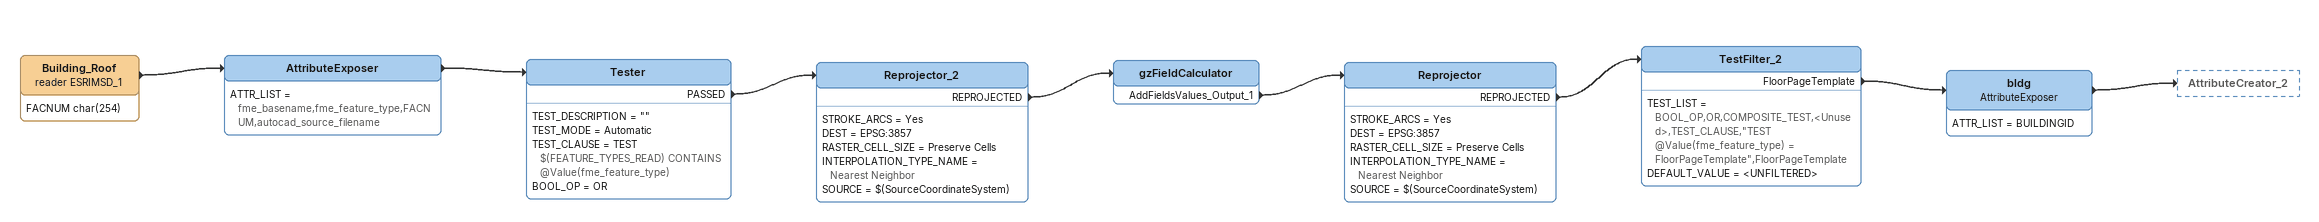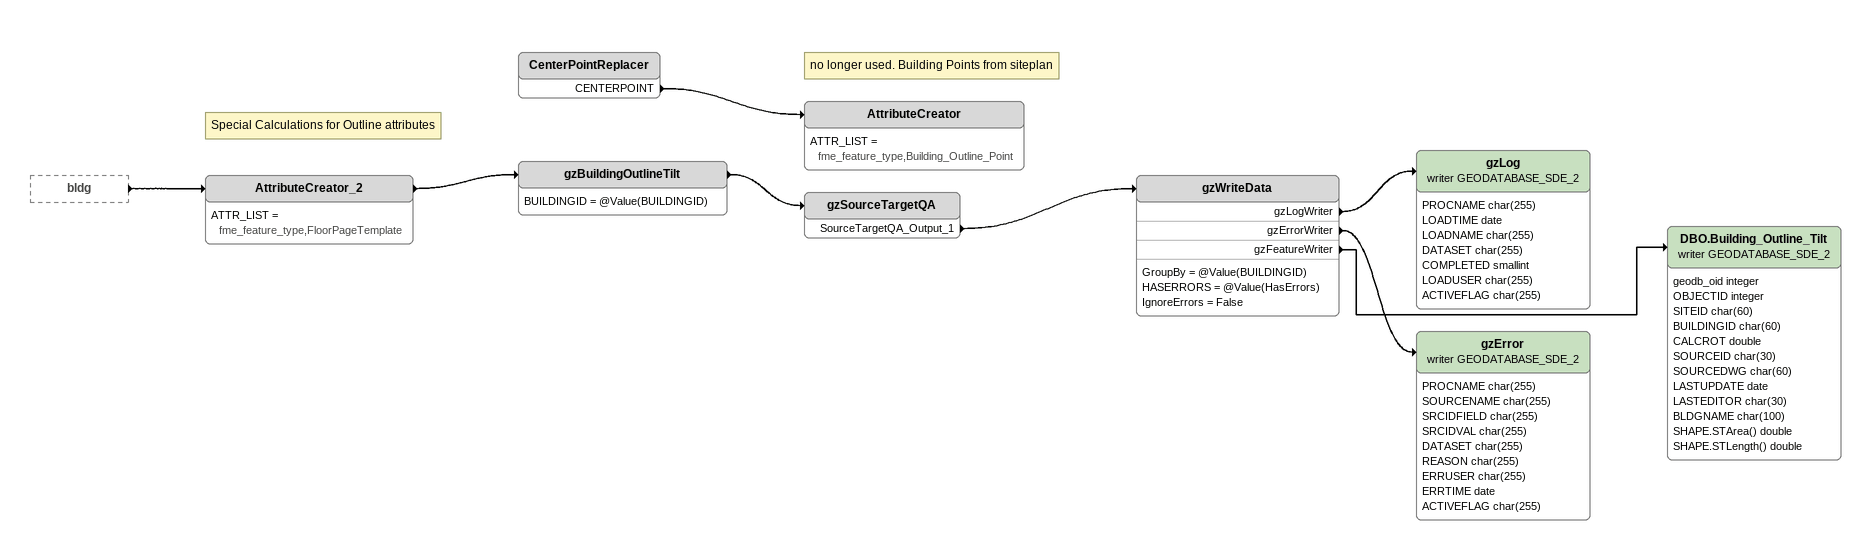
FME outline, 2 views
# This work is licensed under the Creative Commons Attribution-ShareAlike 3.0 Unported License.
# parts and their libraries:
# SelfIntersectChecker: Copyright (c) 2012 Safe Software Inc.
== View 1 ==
Building_Roof (reader ESRIMSD_1)
    attributes: FACNUM char(254)
    -> AttributeExposer
AttributeExposer
    ATTR_LIST = fme_basename,fme_feature_type,FACNUM,autocad_source_filename
    -> Tester
Tester
    TEST_DESCRIPTION = ""
    TEST_MODE = Automatic
    TEST_CLAUSE = TEST $(FEATURE_TYPES_READ) CONTAINS @Value(fme_feature_type)
    BOOL_OP = OR
    PASSED -> Reprojector_2
Reprojector_2
    STROKE_ARCS = Yes
    DEST = EPSG:3857
    RASTER_CELL_SIZE = Preserve Cells
    INTERPOLATION_TYPE_NAME = Nearest Neighbor
    SOURCE = $(SourceCoordinateSystem)
    REPROJECTED -> gzFieldCalculator
gzFieldCalculator
    AddFieldsValues_Output_1 -> Reprojector
Reprojector
    STROKE_ARCS = Yes
    DEST = EPSG:3857
    RASTER_CELL_SIZE = Preserve Cells
    INTERPOLATION_TYPE_NAME = Nearest Neighbor
    SOURCE = $(SourceCoordinateSystem)
    REPROJECTED -> TestFilter_2
TestFilter_2
    TEST_LIST = BOOL_OP,OR,COMPOSITE_TEST,<Unused>,TEST_CLAUSE,"TEST @Value(fme_feature_type) = FloorPageTemplate",FloorPageTemplate
    DEFAULT_VALUE = <UNFILTERED>
    FloorPageTemplate -> bldg
bldg: AttributeExposer
    ATTR_LIST = BUILDINGID
    -> AttributeCreator_2

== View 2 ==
bldg [outside]
    -> AttributeCreator_2
Note: Special Calculations for Outline attributes
AttributeCreator_2
    ATTR_LIST = fme_feature_type,FloorPageTemplate
    -> gzBuildingOutlineTilt
gzBuildingOutlineTilt
    BUILDINGID = @Value(BUILDINGID)
    -> gzSourceTargetQA
gzSourceTargetQA
    SourceTargetQA_Output_1 -> gzWriteData
gzWriteData
    GroupBy = @Value(BUILDINGID)
    HASERRORS = @Value(HasErrors)
    IgnoreErrors = False
    gzLogWriter -> gzLog (writer GEODATABASE_SDE_2)
    gzErrorWriter -> gzError (writer GEODATABASE_SDE_2)
    gzFeatureWriter -> DBO.Building_Outline_Tilt (writer GEODATABASE_SDE_2)
gzLog (writer GEODATABASE_SDE_2)
    attributes: PROCNAME char(255), LOADTIME date, LOADNAME char(255), DATASET char(255), COMPLETED smallint, LOADUSER char(255), ACTIVEFLAG char(255)
DBO.Building_Outline_Tilt (writer GEODATABASE_SDE_2)
    attributes: geodb_oid integer, OBJECTID integer, SITEID char(60), BUILDINGID char(60), CALCROT double, SOURCEID char(30), SOURCEDWG char(60), LASTUPDATE date, LASTEDITOR char(30), BLDGNAME char(100), SHAPE.STArea() double, SHAPE.STLength() double
gzError (writer GEODATABASE_SDE_2)
    attributes: PROCNAME char(255), SOURCENAME char(255), SRCIDFIELD char(255), SRCIDVAL char(255), DATASET char(255), REASON char(255), ERRUSER char(255), ERRTIME date, ACTIVEFLAG char(255)
CenterPointReplacer
    CENTERPOINT -> AttributeCreator
Note: no longer used. Building Points from siteplan
AttributeCreator
    ATTR_LIST = fme_feature_type,Building_Outline_Point
